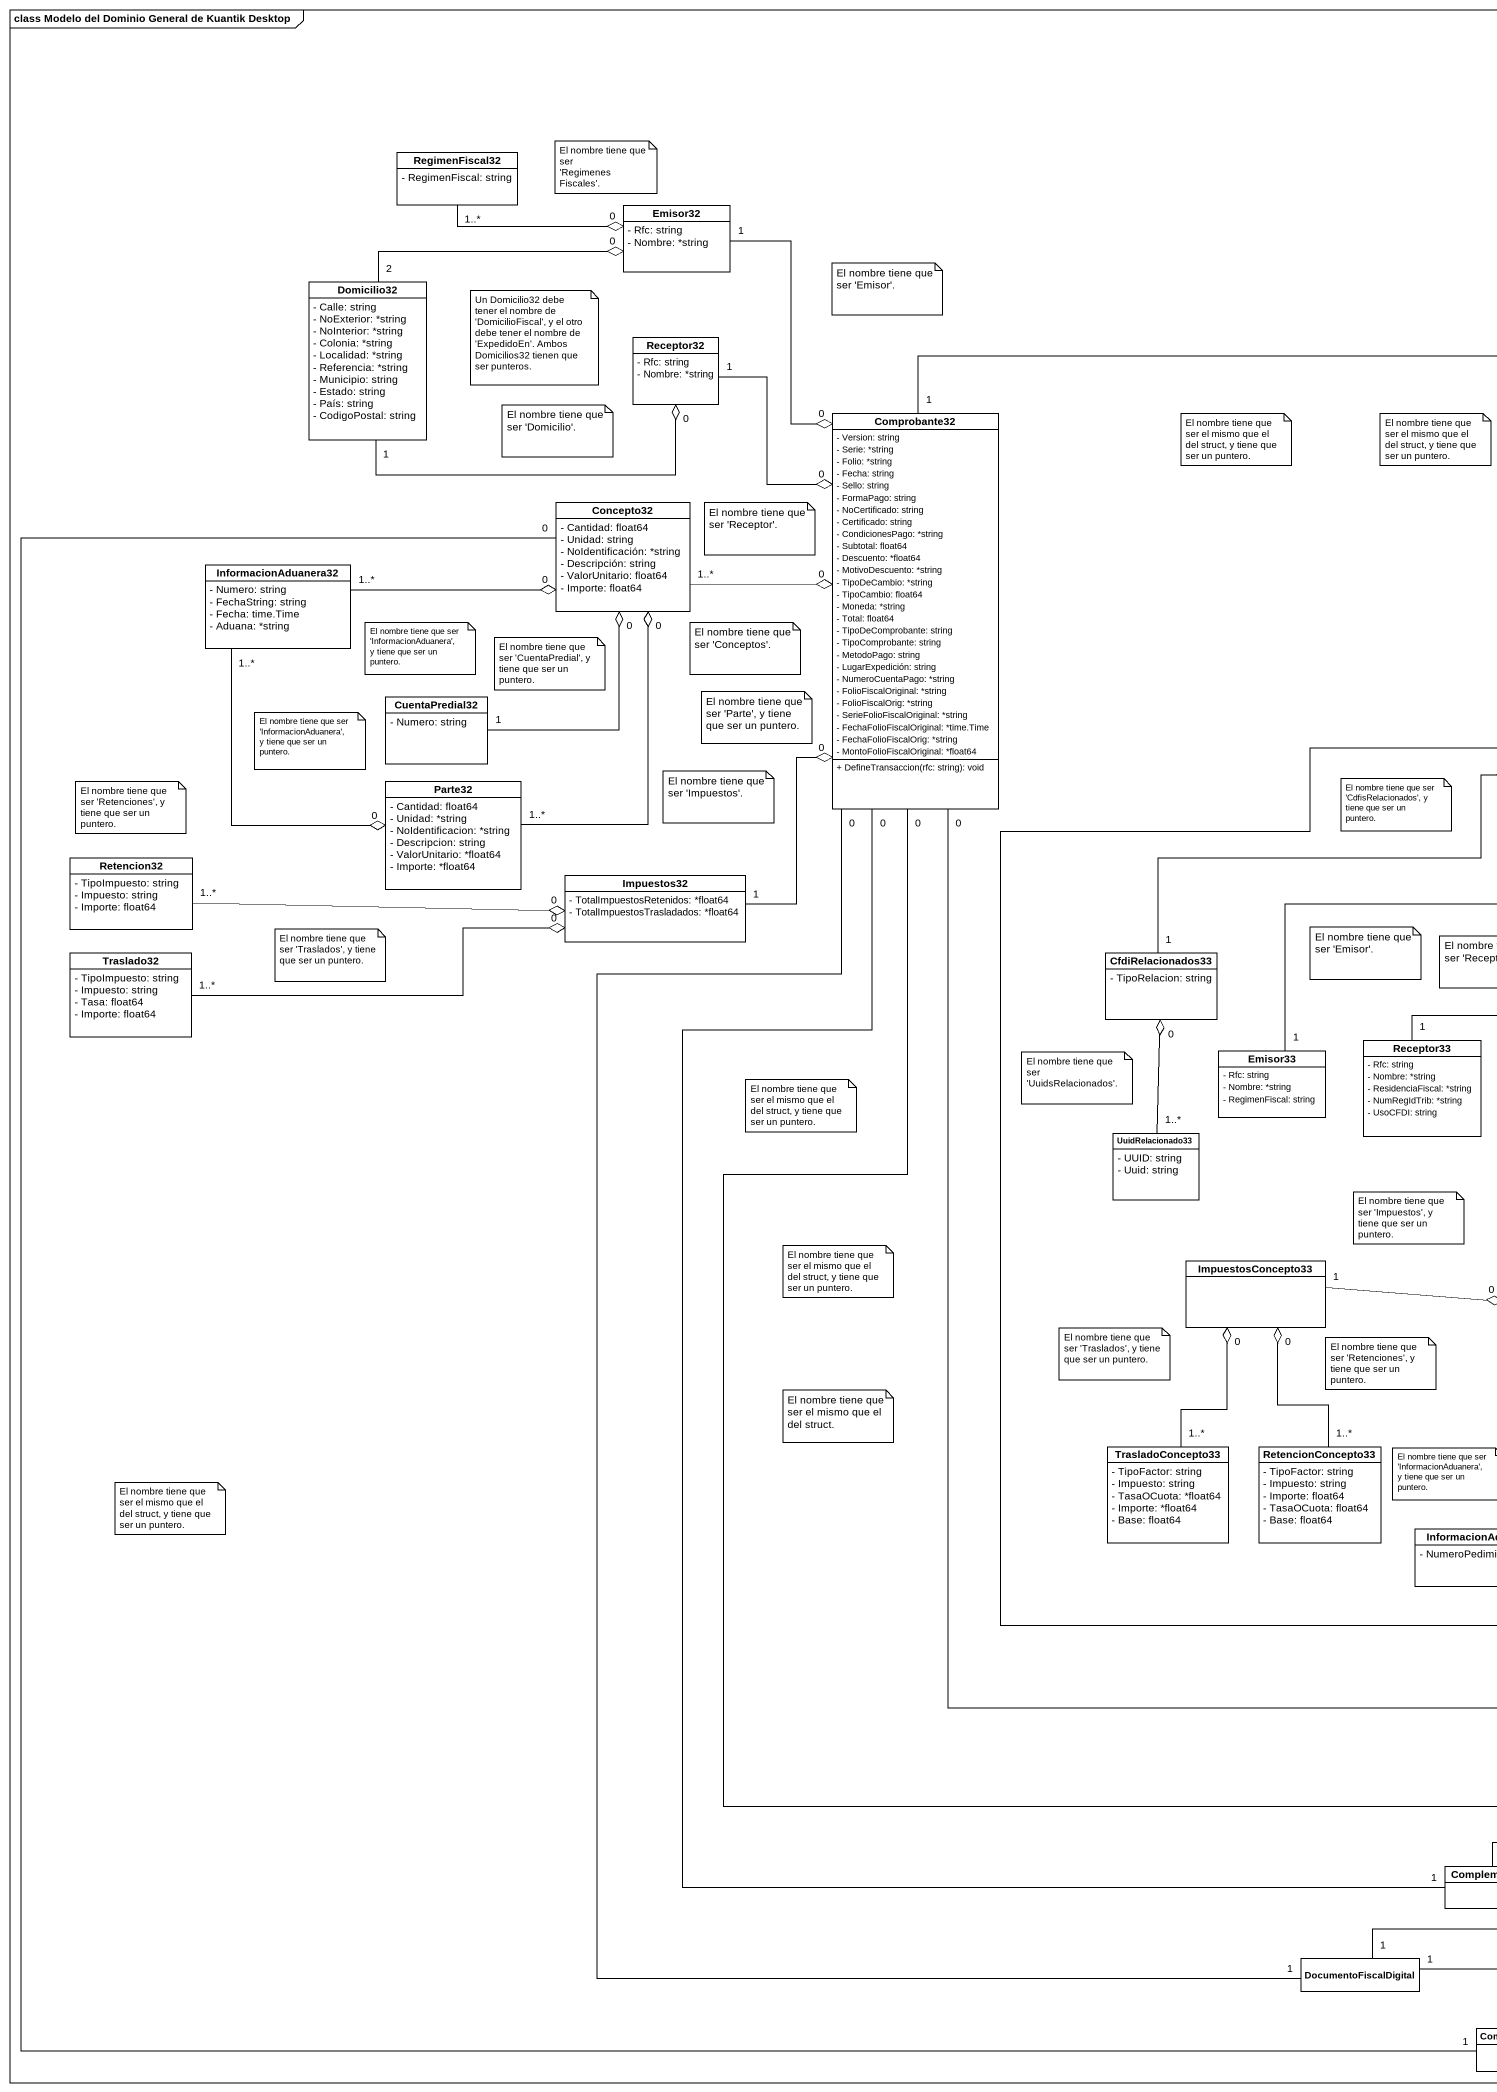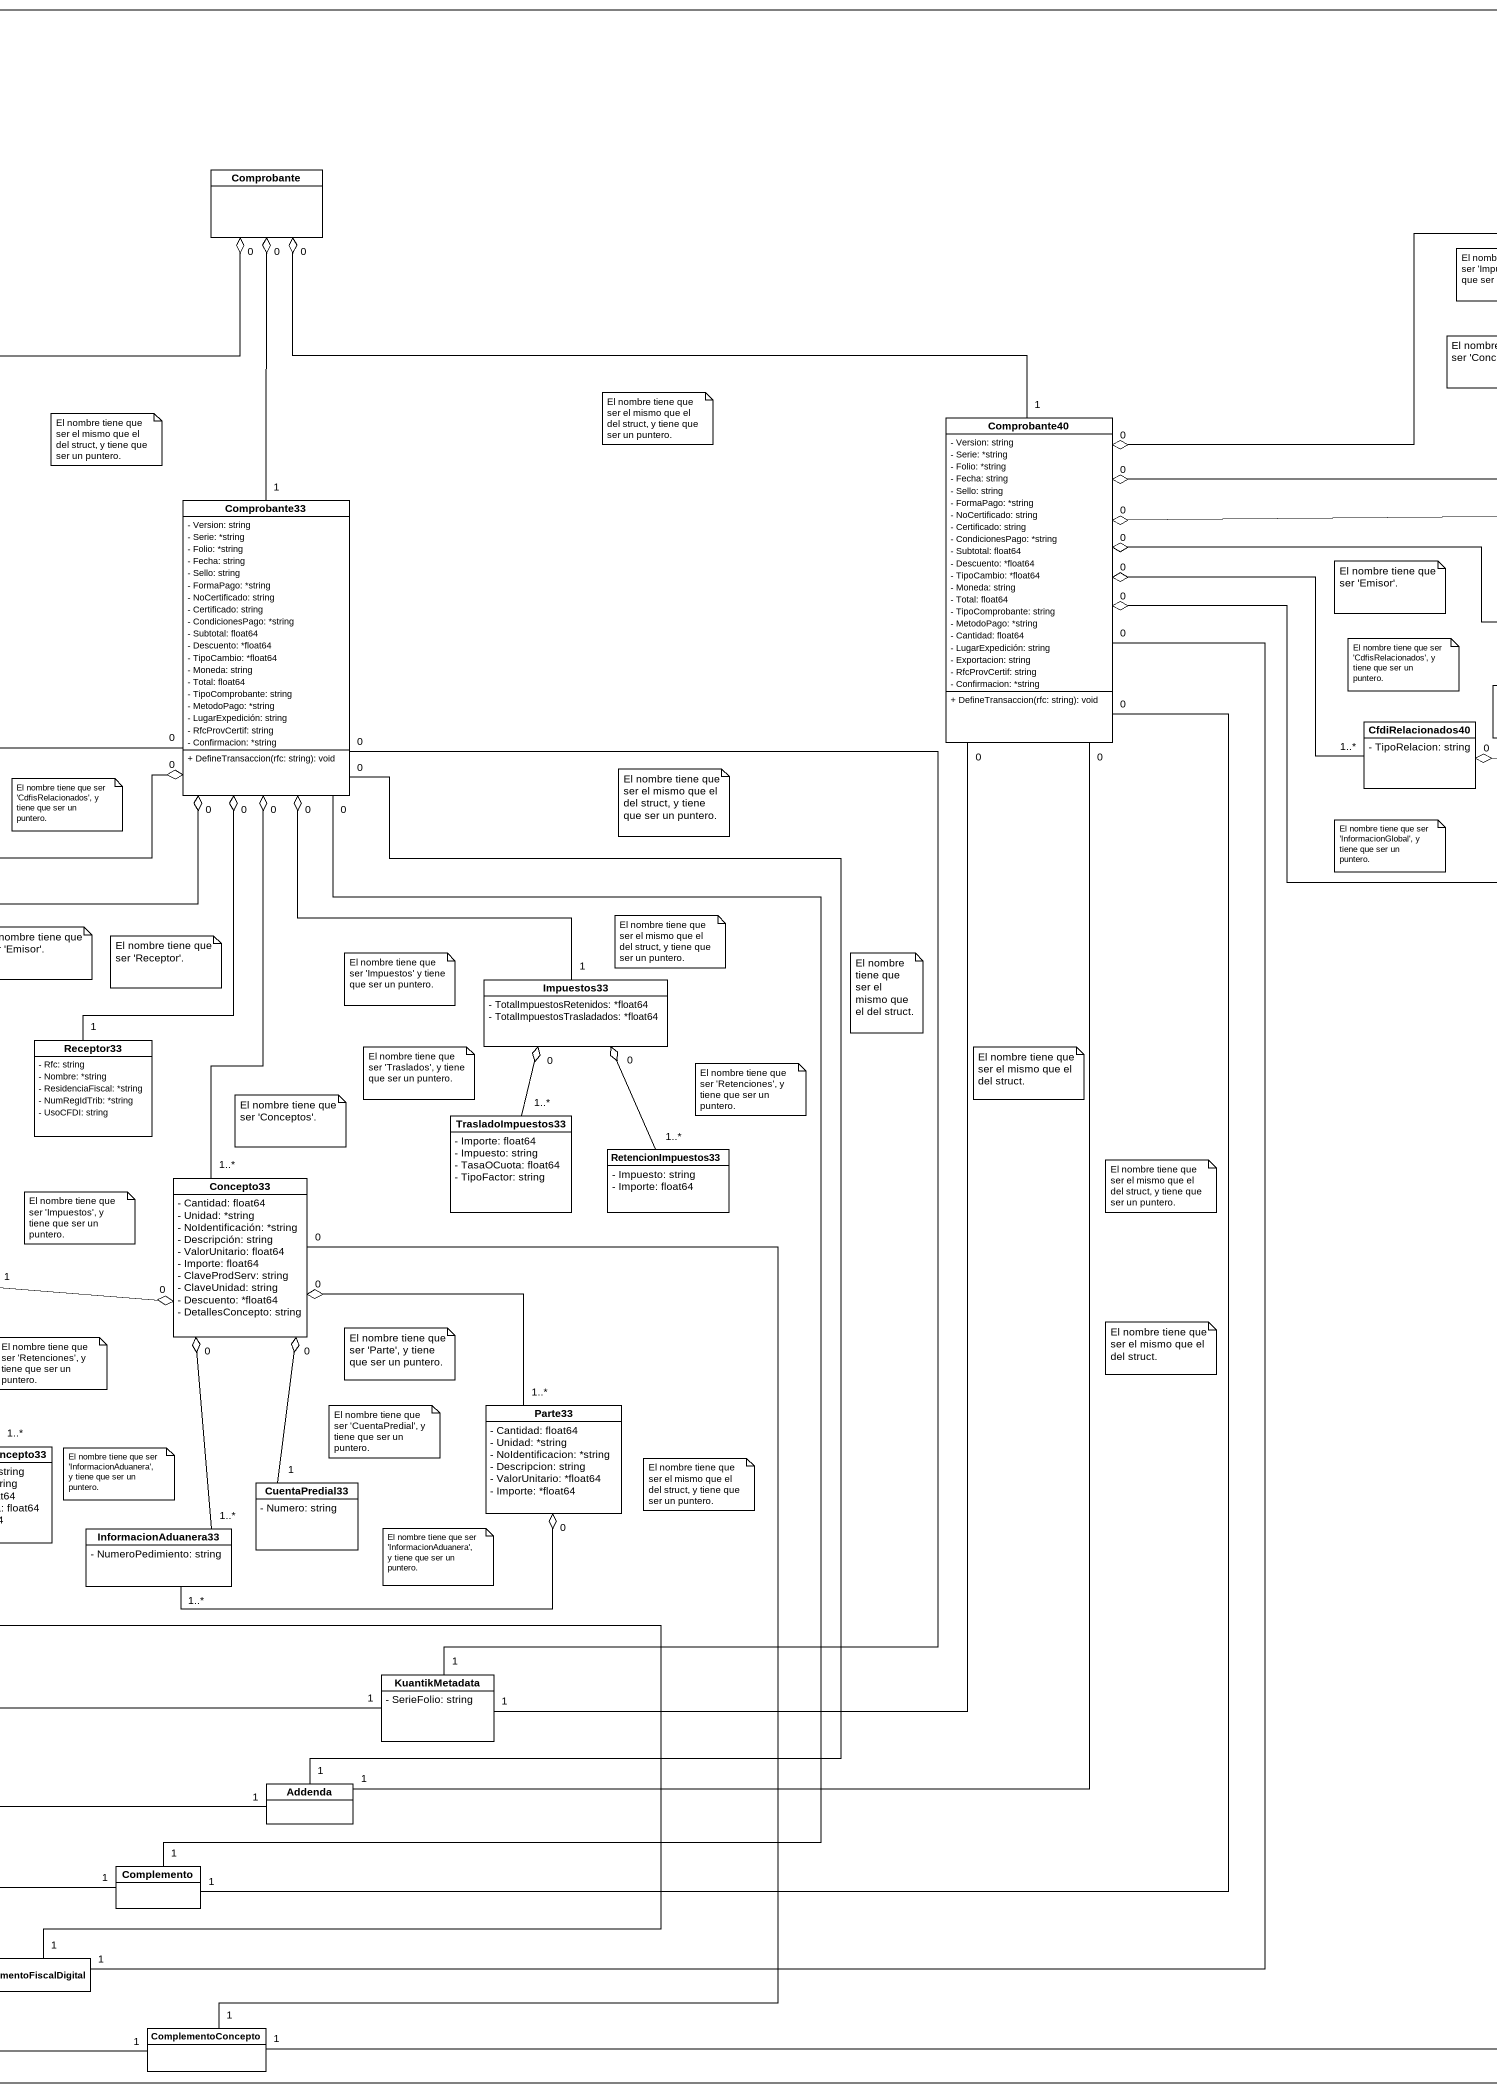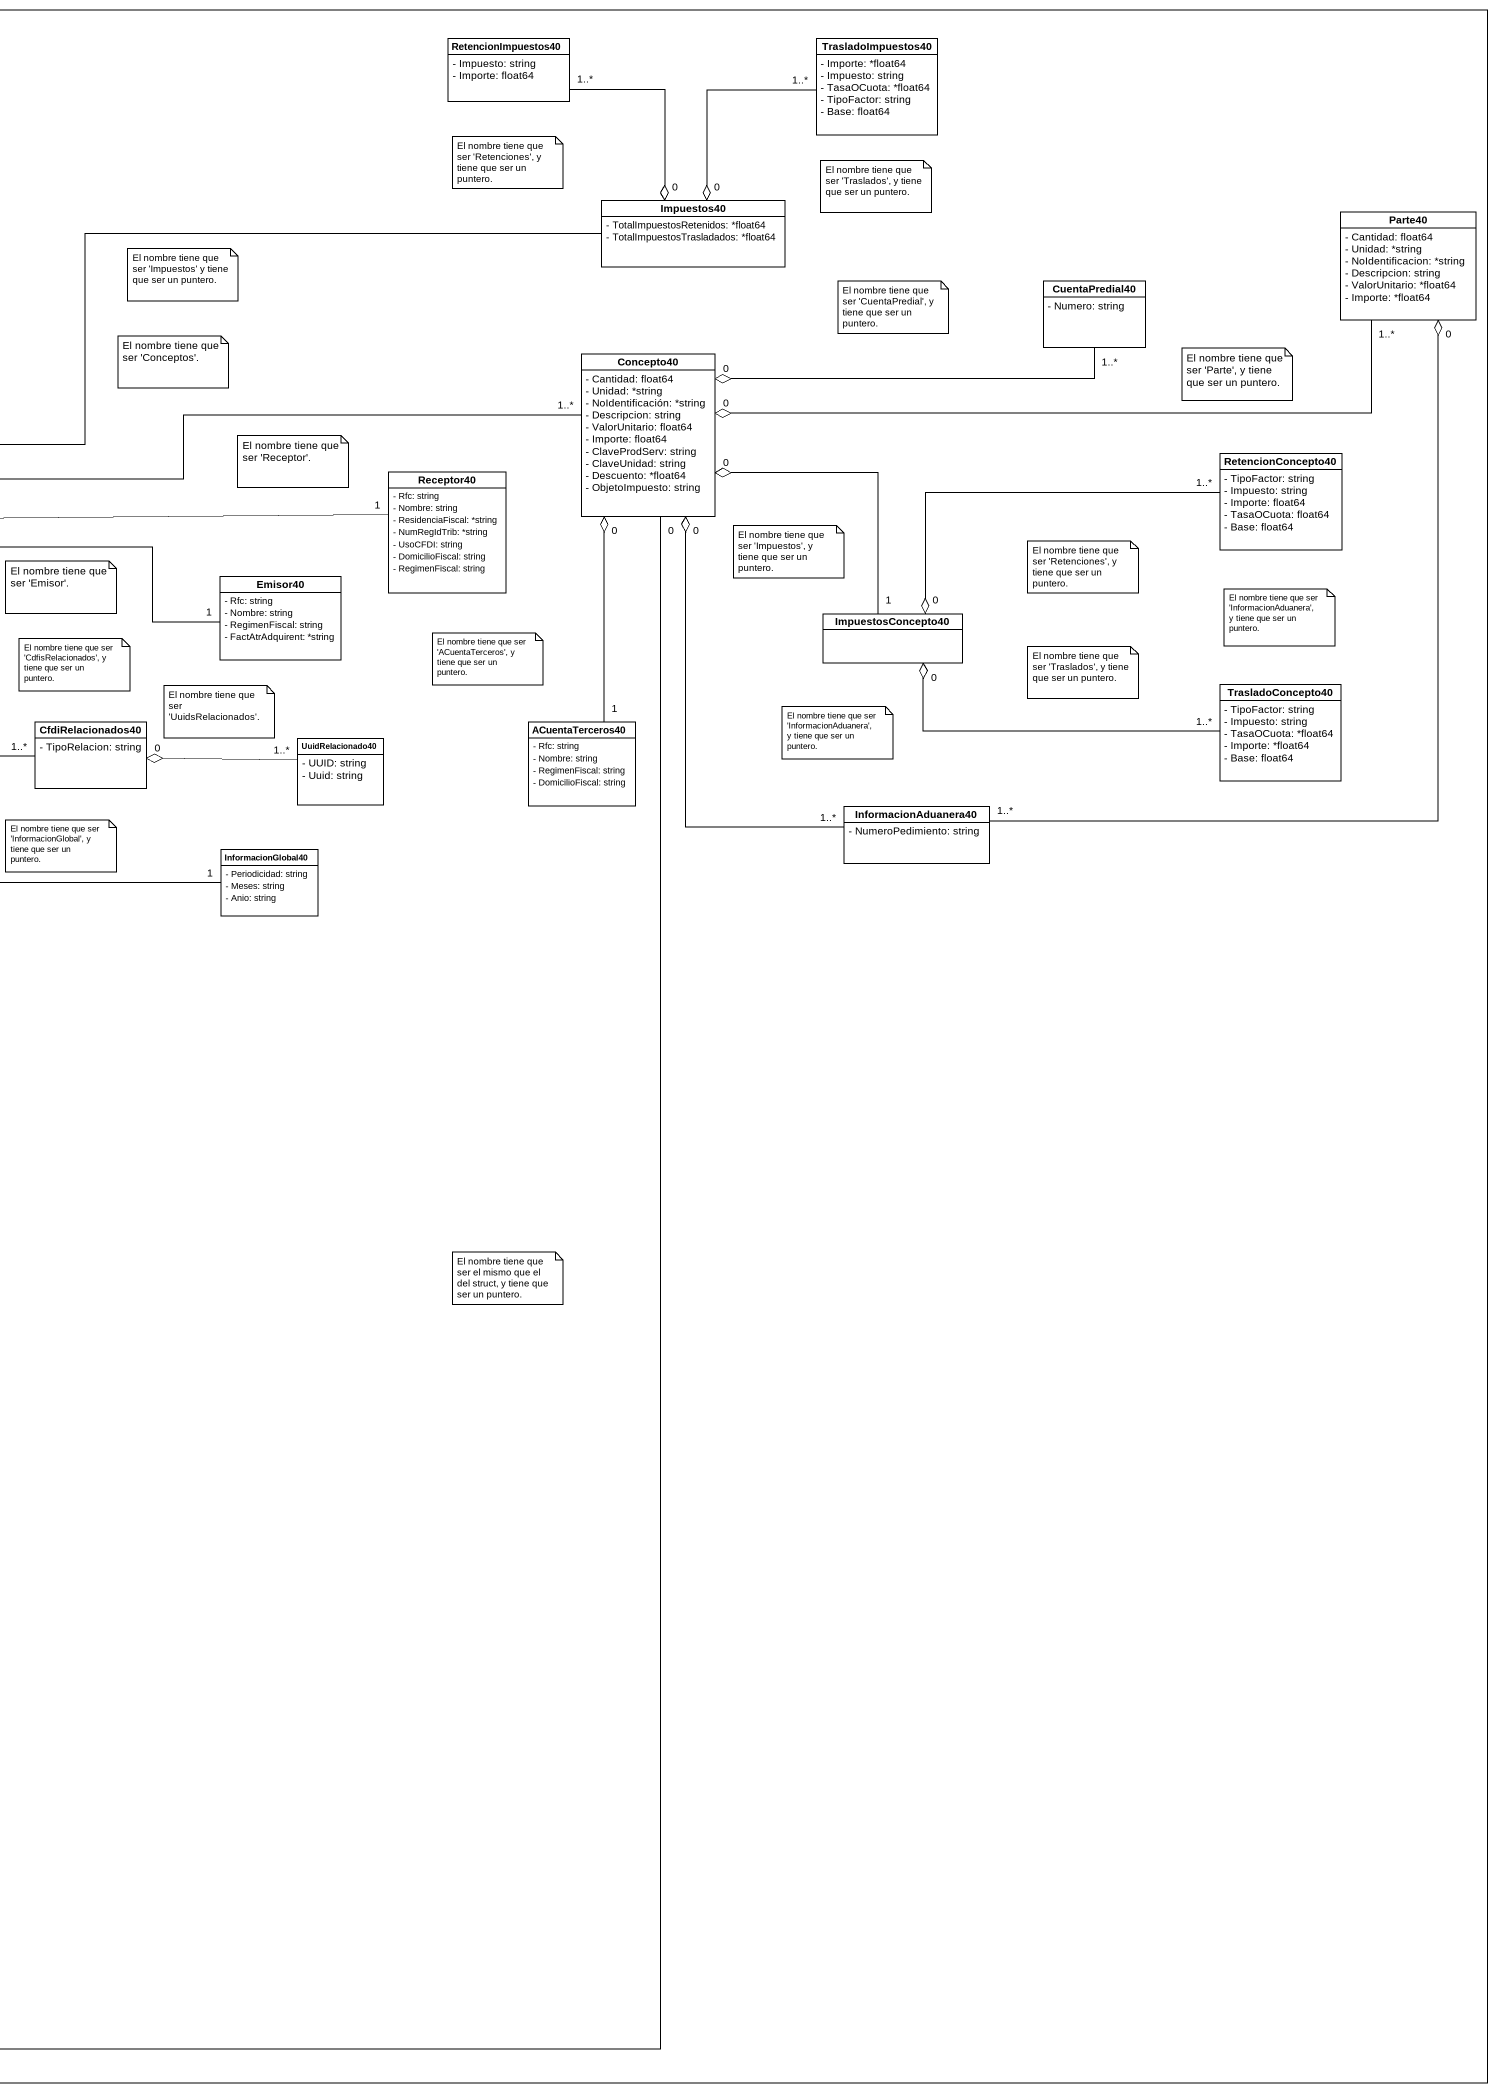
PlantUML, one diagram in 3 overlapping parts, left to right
@startuml
mainframe class Modelo del Dominio General de Kuantik Desktop
hide circle
hide empty members
skinparam classAttributeIconSize 0
class RetencionImpuestos40 {
  - Impuesto: string
  - Importe: float64
}
class TrasladoImpuestos40 {
  - Importe: *float64
  - Impuesto: string
  - TasaOCuota: *float64
  - TipoFactor: string
  - Base: float64
}
class RegimenFiscal32 {
  - RegimenFiscal: string
}
class Comprobante
class Emisor32 {
  - Rfc: string
  - Nombre: *string
}
class Impuestos40 {
  - TotalImpuestosRetenidos: *float64
  - TotalImpuestosTrasladados: *float64
}
class Parte40 {
  - Cantidad: float64
  - Unidad: *string
  - NoIdentificacion: *string
  - Descripcion: string
  - ValorUnitario: *float64
  - Importe: *float64
}
class Domicilio32 {
  - Calle: string
  - NoExterior: *string
  - NoInterior: *string
  - Colonia: *string
  - Localidad: *string
  - Referencia: *string
  - Municipio: string
  - Estado: string
  - País: string
  - CodigoPostal: string
}
class CuentaPredial40 {
  - Numero: string
}
class Receptor32 {
  - Rfc: string
  - Nombre: *string
}
class Concepto40 {
  - Cantidad: float64
  - Unidad: *string
  - NoIdentificación: *string
  - Descripcion: string
  - ValorUnitario: float64
  - Importe: float64
  - ClaveProdServ: string
  - ClaveUnidad: string
  - Descuento: *float64
  - ObjetoImpuesto: string
}
class Comprobante32 {
  - Version: string
  - Serie: *string
  - Folio: *string
  - Fecha: string
  - Sello: string
  - FormaPago: string
  - NoCertificado: string
  - Certificado: string
  - CondicionesPago: *string
  - Subtotal: float64
  - Descuento: *float64
  - MotivoDescuento: *string
  - TipoDeCambio: *string
  - TipoCambio: float64
  - Moneda: *string
  - Total: float64
  - TipoDeComprobante: string
  - TipoComprobante: string
  - MetodoPago: string
  - LugarExpedición: string
  - NumeroCuentaPago: *string
  - FolioFiscalOriginal: *string
  - FolioFiscalOrig: *string
  - SerieFolioFiscalOriginal: *string
  - FechaFolioFiscalOriginal: *time.Time
  - FechaFolioFiscalOrig: *string
  - MontoFolioFiscalOriginal: *float64
  + DefineTransaccion(rfc: string): void
}
class Comprobante40 {
  - Version: string
  - Serie: *string
  - Folio: *string
  - Fecha: string
  - Sello: string
  - FormaPago: *string
  - NoCertificado: string
  - Certificado: string
  - CondicionesPago: *string
  - Subtotal: float64
  - Descuento: *float64
  - TipoCambio: *float64
  - Moneda: string
  - Total: float64
  - TipoComprobante: string
  - MetodoPago: *string
  - Cantidad: float64
  - LugarExpedición: string
  - Exportacion: string
  - RfcProvCertif: string
  - Confirmacion: *string
  + DefineTransaccion(rfc: string): void
}
class Receptor40 {
  - Rfc: string
  - Nombre: string
  - ResidenciaFiscal: *string
  - NumRegIdTrib: *string
  - UsoCFDI: string
  - DomicilioFiscal: string
  - RegimenFiscal: string
}
class RetencionConcepto40 {
  - TipoFactor: string
  - Impuesto: string
  - Importe: float64
  - TasaOCuota: float64
  - Base: float64
}
class Concepto32 {
  - Cantidad: float64
  - Unidad: string
  - NoIdentificación: *string
  - Descripción: string
  - ValorUnitario: float64
  - Importe: float64
}
class Comprobante33 {
  - Version: string
  - Serie: *string
  - Folio: *string
  - Fecha: string
  - Sello: string
  - FormaPago: *string
  - NoCertificado: string
  - Certificado: string
  - CondicionesPago: *string
  - Subtotal: float64
  - Descuento: *float64
  - TipoCambio: *float64
  - Moneda: string
  - Total: float64
  - TipoComprobante: string
  - MetodoPago: *string
  - LugarExpedición: string
  - RfcProvCertif: string
  - Confirmacion: *string
  + DefineTransaccion(rfc: string): void
}
class InformacionAduanera32 {
  - Numero: string
  - FechaString: string
  - Fecha: time.Time
  - Aduana: *string
}
class Emisor40 {
  - Rfc: string
  - Nombre: string
  - RegimenFiscal: string
  - FactAtrAdquirent: *string
}
class ImpuestosConcepto40
class TrasladoConcepto40 {
  - TipoFactor: string
  - Impuesto: string
  - TasaOCuota: *float64
  - Importe: *float64
  - Base: float64
}
class CuentaPredial32 {
  - Numero: string
}
class CfdiRelacionados40 {
  - TipoRelacion: string
}
class ACuentaTerceros40 {
  - Rfc: string
  - Nombre: string
  - RegimenFiscal: string
  - DomicilioFiscal: string
}
class UuidRelacionado40 {
  - UUID: string
  - Uuid: string
}
class Parte32 {
  - Cantidad: float64
  - Unidad: *string
  - NoIdentificacion: *string
  - Descripcion: string
  - ValorUnitario: *float64
  - Importe: *float64
}
class InformacionAduanera40 {
  - NumeroPedimiento: string
}
class Retencion32 {
  - TipoImpuesto: string
  - Impuesto: string
  - Importe: float64
}
class InformacionGlobal40 {
  - Periodicidad: string
  - Meses: string
  - Anio: string
}
class Impuestos32 {
  - TotalImpuestosRetenidos: *float64
  - TotalImpuestosTrasladados: *float64
}
class Traslado32 {
  - TipoImpuesto: string
  - Impuesto: string
  - Tasa: float64
  - Importe: float64
}
class CfdiRelacionados33 {
  - TipoRelacion: string
}
class Impuestos33 {
  - TotalImpuestosRetenidos: *float64
  - TotalImpuestosTrasladados: *float64
}
class Emisor33 {
  - Rfc: string
  - Nombre: *string
  - RegimenFiscal: string
}
class Receptor33 {
  - Rfc: string
  - Nombre: *string
  - ResidenciaFiscal: *string
  - NumRegIdTrib: *string
  - UsoCFDI: string
}
class TrasladoImpuestos33 {
  - Importe: float64
  - Impuesto: string
  - TasaOCuota: float64
  - TipoFactor: string
}
class UuidRelacionado33 {
  - UUID: string
  - Uuid: string
}
class RetencionImpuestos33 {
  - Impuesto: string
  - Importe: float64
}
class Concepto33 {
  - Cantidad: float64
  - Unidad: *string
  - NoIdentificación: *string
  - Descripción: string
  - ValorUnitario: float64
  - Importe: float64
  - ClaveProdServ: string
  - ClaveUnidad: string
  - Descuento: *float64
  - DetallesConcepto: string
}
class ImpuestosConcepto33
class Parte33 {
  - Cantidad: float64
  - Unidad: *string
  - NoIdentificacion: *string
  - Descripcion: string
  - ValorUnitario: *float64
  - Importe: *float64
}
class TrasladoConcepto33 {
  - TipoFactor: string
  - Impuesto: string
  - TasaOCuota: *float64
  - Importe: *float64
  - Base: float64
}
class RetencionConcepto33 {
  - TipoFactor: string
  - Impuesto: string
  - Importe: float64
  - TasaOCuota: float64
  - Base: float64
}
class CuentaPredial33 {
  - Numero: string
}
class InformacionAduanera33 {
  - NumeroPedimiento: string
}
class KuantikMetadata {
  - SerieFolio: string
}
class Addenda
class Complemento
class DocumentoFiscalDigital
class ComplementoConcepto
RetencionImpuestos40 "1..*" --o "0" Impuestos40
TrasladoImpuestos40 "1..*" --o "0" Impuestos40
RegimenFiscal32 "1..*" -right-o "0" Emisor32
Emisor32 "1" --o "0" Comprobante32
Impuestos40 -left-o "0" Comprobante40
Parte40 "1..*" -left-o "0" Concepto40
Domicilio32 "2" -right-o "0" Emisor32
Domicilio32 "1" -right-o "0" Receptor32
CuentaPredial40 "1..*" -left-o "0" Concepto40
Receptor32 "1" --o "0" Comprobante32
Concepto40 "1..*" -left-o "0" Comprobante40
Comprobante32 "1" -right-o "0" Comprobante
Comprobante40 "1" -left-o "0" Comprobante
Receptor40 "1" -left-o "0" Comprobante40
RetencionConcepto40 "1..*" -left-o "0" ImpuestosConcepto40
Concepto32 "1..*" -right-o "0" Comprobante32
Comprobante33 "1" -up-o "0" Comprobante
InformacionAduanera32 "1..*" -right-o "0" Concepto32
InformacionAduanera32 "1..*" --o "0" Parte32
Emisor40 "1" -left-o "0" Comprobante40
ImpuestosConcepto40 "1" -up-o "0" Concepto40
TrasladoConcepto40 "1..*" -left-o "0" ImpuestosConcepto40
CuentaPredial32 "1" -up-o "0" Concepto32
CfdiRelacionados40 "1..*" -left-o "0" Comprobante40
ACuentaTerceros40 "1" -up-o "0" Concepto40
UuidRelacionado40 "1..*" -left-o "0" CfdiRelacionados40
Parte32 "1..*" -up-o "0" Concepto32
InformacionAduanera40 "1..*" -up-o "0" Parte40
InformacionAduanera40 "1..*" -up-o "0" Concepto40
Retencion32 "1..*" -right-o "0" Impuestos32
InformacionGlobal40 "1" -left-o "0" Comprobante40
Impuestos32 "1" -up-o "0" Comprobante32
Traslado32 "1..*" -right-o "0" Impuestos32
CfdiRelacionados33 "1" -up-o "0" Comprobante33
Impuestos33 "1" -up-o "0" Comprobante33
Emisor33 "1" -up-o "0" Comprobante33
Receptor33 "1" -up-o "0" Comprobante33
TrasladoImpuestos33 "1..*" -up-o "0" Impuestos33
UuidRelacionado33 "1..*" -up-o "0" CfdiRelacionados33
RetencionImpuestos33 "1..*" -up-o "0" Impuestos33
Concepto33 "1..*" -up-o "0" Comprobante33
ImpuestosConcepto33 "1" -right-o "0" Concepto33
Parte33 "1..*" -up-o "0" Concepto33
TrasladoConcepto33 "1..*" -up-o "0" ImpuestosConcepto33
RetencionConcepto33 "1..*" -up-o "0" ImpuestosConcepto33
CuentaPredial33 "1" -up-o "0" Concepto33
InformacionAduanera33 "1..*" -up-o "0" Concepto33
InformacionAduanera33 "1..*" -right-o "0" Parte33
KuantikMetadata "1" -up- "0" Comprobante32
KuantikMetadata "1" -up- "0" Comprobante40
KuantikMetadata "1" -up- "0" Comprobante33
Addenda "1" -up- "0" Comprobante32
Addenda "1" -up- "0" Comprobante40
Addenda "1" -up- "0" Comprobante33
Complemento "1" -up- "0" Comprobante32
Complemento "1" -up- "0" Comprobante40
Complemento "1" -up- "0" Comprobante33
DocumentoFiscalDigital "1" -up- "0" Comprobante32
DocumentoFiscalDigital "1" -up- "0" Comprobante40
DocumentoFiscalDigital "1" -up- "0" Comprobante33
ComplementoConcepto "1" -up- "0" Concepto40
ComplementoConcepto "1" -up- "0" Concepto32
ComplementoConcepto "1" -up- "0" Concepto33
note as N1
  El nombre tiene que ser 'RegimenesFiscales'.
end note
note as N2
  El nombre tiene que ser 'Retenciones', y tiene que ser un puntero.
end note
note as N3
  El nombre tiene que ser 'Traslados', y tiene que ser un puntero.
end note
note as N4
  El nombre tiene que ser 'Emisor'.
end note
note as N5
  El nombre tiene que ser 'Impuestos' y tiene que ser un puntero.
end note
note as N6
  Un Domicilio32 debe tener el nombre de 'DomicilioFiscal', y el otro debe tener el nombre de 'ExpedidoEn'. Ambos Domicilios32 tienen que ser punteros.
end note
note as N7
  El nombre tiene que ser 'CuentaPredial', y tiene que ser un puntero.
end note
note as N8
  El nombre tiene que ser 'Conceptos'.
end note
note as N9
  El nombre tiene que ser 'Parte', y tiene que ser un puntero.
end note
note as N10
  El nombre tiene que ser el mismo que el del struct, y tiene que ser un puntero.
end note
note as N11
  El nombre tiene que ser 'Domicilio'.
end note
note as N12
  El nombre tiene que ser el mismo que el del struct, y tiene que ser un puntero.
end note
note as N13
  El nombre tiene que ser el mismo que el del struct, y tiene que ser un puntero.
end note
note as N14
  El nombre tiene que ser 'Receptor'.
end note
note as N15
  El nombre tiene que ser 'Receptor'.
end note
note as N16
  El nombre tiene que ser 'Emisor'.
end note
note as N17
  El nombre tiene que ser 'Impuestos', y tiene que ser un puntero.
end note
note as N18
  El nombre tiene que ser 'Retenciones', y tiene que ser un puntero.
end note
note as N19
  El nombre tiene que ser 'InformacionAduanera', y tiene que ser un puntero.
end note
note as N20
  El nombre tiene que ser 'InformacionAduanera', y tiene que ser un puntero.
end note
note as N21
  El nombre tiene que ser 'CuentaPredial', y tiene que ser un puntero.
end note
note as N22
  El nombre tiene que ser 'Conceptos'.
end note
note as N23
  El nombre tiene que ser 'CdfisRelacionados', y tiene que ser un puntero.
end note
note as N24
  El nombre tiene que ser 'ACuentaTerceros', y tiene que ser un puntero.
end note
note as N25
  El nombre tiene que ser 'Traslados', y tiene que ser un puntero.
end note
note as N26
  El nombre tiene que ser 'Parte', y tiene que ser un puntero.
end note
note as N27
  El nombre tiene que ser 'UuidsRelacionados'.
end note
note as N28
  El nombre tiene que ser 'InformacionAduanera', y tiene que ser un puntero.
end note
note as N29
  El nombre tiene que ser 'InformacionAduanera', y tiene que ser un puntero.
end note
note as N30
  El nombre tiene que ser 'Impuestos'.
end note
note as N31
  El nombre tiene que ser 'CdfisRelacionados', y tiene que ser un puntero.
end note
note as N32
  El nombre tiene que ser el mismo que el del struct, y tiene que ser un puntero.
end note
note as N33
  El nombre tiene que ser 'Retenciones', y tiene que ser un puntero.
end note
note as N34
  El nombre tiene que ser 'InformacionGlobal', y tiene que ser un puntero.
end note
note as N35
  El nombre tiene que ser 'Traslados', y tiene que ser un puntero.
end note
note as N36
  El nombre tiene que ser 'Emisor'.
end note
note as N37
  El nombre tiene que ser 'Receptor'.
end note
note as N38
  El nombre tiene que ser 'Impuestos' y tiene que ser un puntero.
end note
note as N39
  El nombre tiene que ser el mismo que el del struct, y tiene que ser un puntero.
end note
note as N40
  El nombre tiene que ser el mismo que el del struct.
end note
note as N41
  El nombre tiene que ser el mismo que el del struct, y tiene que ser un puntero.
end note
note as N42
  El nombre tiene que ser 'UuidsRelacionados'.
end note
note as N43
  El nombre tiene que ser 'Traslados', y tiene que ser un puntero.
end note
note as N44
  El nombre tiene que ser 'Retenciones', y tiene que ser un puntero.
end note
note as N45
  El nombre tiene que ser el mismo que el del struct.
end note
note as N46
  El nombre tiene que ser 'Conceptos'.
end note
note as N47
  El nombre tiene que ser el mismo que el del struct, y tiene que ser un puntero.
end note
note as N48
  El nombre tiene que ser 'Impuestos', y tiene que ser un puntero.
end note
note as N49
  El nombre tiene que ser el mismo que el del struct, y tiene que ser un puntero.
end note
note as N50
  El nombre tiene que ser el mismo que el del struct, y tiene que ser un puntero.
end note
note as N51
  El nombre tiene que ser 'Traslados', y tiene que ser un puntero.
end note
note as N52
  El nombre tiene que ser 'Retenciones', y tiene que ser un puntero.
end note
note as N53
  El nombre tiene que ser 'Parte', y tiene que ser un puntero.
end note
note as N54
  El nombre tiene que ser el mismo que el del struct.
end note
note as N55
  El nombre tiene que ser el mismo que el del struct.
end note
note as N56
  El nombre tiene que ser 'CuentaPredial', y tiene que ser un puntero.
end note
note as N57
  El nombre tiene que ser 'InformacionAduanera', y tiene que ser un puntero.
end note
note as N58
  El nombre tiene que ser el mismo que el del struct, y tiene que ser un puntero.
end note
note as N59
  El nombre tiene que ser el mismo que el del struct, y tiene que ser un puntero.
end note
note as N60
  El nombre tiene que ser 'InformacionAduanera', y tiene que ser un puntero.
end note
@enduml
